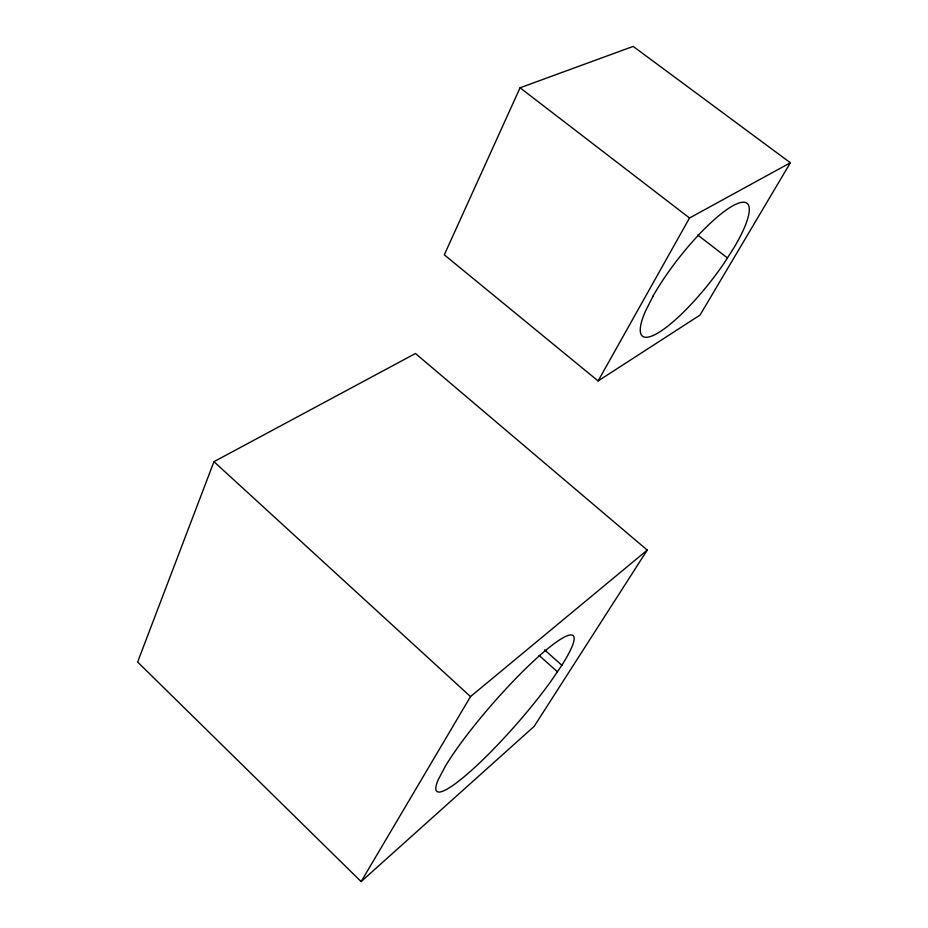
<?xml version="1.0" encoding="UTF-8"?>
<svg xmlns="http://www.w3.org/2000/svg" width="928" height="928" viewBox="0 0 928 928"><rect width="100%" height="100%" fill="white"/><g stroke="black" fill="none" stroke-linecap="round" stroke-linejoin="round"><path stroke-width="1.39" d="M213.962 461.668L137.622 662.012L361.131 881.6L534.157 726.38L647.245 550.095L415.466 353.487L213.962 461.668L470.508 696.603L361.131 881.6M520.063 87.789L444.303 254.817L598.108 380.944L700.014 315.091L790.378 162.76L633.174 46.4L520.063 87.789L689.527 217.999L790.378 162.76M598.108 380.944L689.527 217.999M561.846 665.26L550.408 682.01A103.472 15.73 -48.8 0 1 468.454 773.082A103.472 15.73 -48.8 0 1 438.12 779.938L445.359 766.192A103.472 15.73 -48.8 0 1 542.196 653.324A103.472 15.73 -48.8 0 1 561.846 665.26L544.539 649.855M470.508 696.603L647.245 550.095M697.752 235.062L727.436 257.938M539.087 655.412L557.403 671.768M653.068 296.067L645.192 311.75A84.529 19.755 -51.8 0 0 658.787 332.491A84.529 19.755 -51.8 0 0 723.678 263.796L734.257 247.277A84.529 19.755 -51.8 0 0 731.148 206.77A84.529 19.755 -51.8 0 0 653.068 296.067"/></g></svg>
